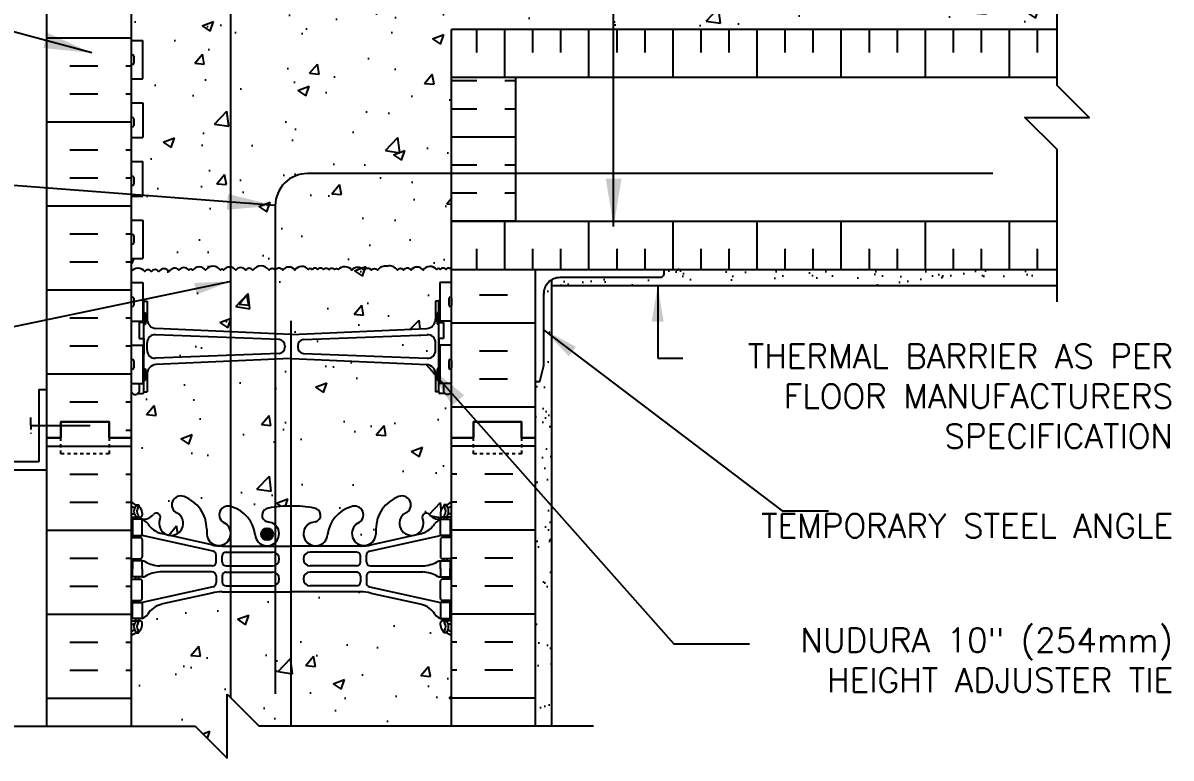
# Model space of a CAD drawing. Header units: inches. Extents: x 228.6 to 285.5, y 94.4 to 164.2.
# Drawn here: x 249.63 to 285.46, y 126.21 to 149.16 of the extents above; entities that cross this region are included whole.
import ezdxf

# ---------------------------------------------------------------- set-up
doc = ezdxf.new("R2010")
doc.units = ezdxf.units.IN
doc.header["$LTSCALE"] = 0.5
doc.header["$MEASUREMENT"] = 0
doc.linetypes.add('DASHED2', pattern=[0.375, 0.25, -0.125])
for name, color, linetype in [('HATCH', 12, 'Continuous'), ('line25', 2, 'Continuous'), ('LINE3', 3, 'Continuous'), ('LINE50', 5, 'Continuous'), ('LINE9', 9, 'Continuous'), ('TEXT', 4, 'Continuous'), ('Web_Edge', 9, 'Continuous')]:
    doc.layers.add(name, color=color, linetype=linetype)
doc.styles.add('DIM', font='romans.shx', dxfattribs={"width": 0.7})
doc.styles.add('ROMANS', font='romans.shx', dxfattribs={"height": 0.75})
doc.dimstyles.new('ext_12', dxfattribs={"dimscale": 12, "dimtxt": 0.09375, "dimasz": 0.09375, "dimexe": 0.09375, "dimexo": 0.0625, "dimgap": 0.0625, "dimtad": 1, "dimdec": 1, "dimzin": 2, "dimdsep": 46, "dimlunit": 4, "dimtxsty": 'DIM', "dimcen": 0.09, "dimdle": 0.09375, "dimclrt": 4, "dimadec": 0, "dimazin": 0, "dimtfac": 1, "dimtdec": 1, "dimtmove": 2, "dimatfit": 3, "dimfxl": 1, "dimfrac": 2, "dimtolj": 1, "dimtzin": 0, "dimarcsym": 0})
doc.dimstyles.new('ext_8', dxfattribs={"dimscale": 8, "dimtxt": 0.09375, "dimasz": 0.09375, "dimexe": 0.09375, "dimexo": 0.0625, "dimgap": 0.0625, "dimtad": 1, "dimdec": 1, "dimzin": 3, "dimdsep": 46, "dimlunit": 4, "dimtxsty": 'DIM', "dimcen": 0.09, "dimdle": 0.09375, "dimclrt": 4, "dimadec": 0, "dimazin": 0, "dimtfac": 1, "dimtdec": 1, "dimtmove": 2, "dimatfit": 3, "dimfxl": 1, "dimfrac": 2, "dimtolj": 1, "dimtzin": 0, "dimarcsym": 0})

msp = doc.modelspace()

# ---------------------------------------------------------------- hatches: boundary and pattern name
at = {"layer": 'HATCH'}
h = msp.add_hatch(dxfattribs=at)
h.set_pattern_fill('AR-CONC', color=256, scale=0.5)
h.set_pattern_definition([(50, (0, 0), (3.5863, -0.31376), [0.375, -4.125]), (355, (0, 0), (-0.693757, 3.76096), [0.3, -3.3]), (100.4514, (0.299, -0.026), (2.892544, 3.4472), [0.3187, -3.50571]), (46.1842, (0, 1), (5.336207, -0.827596), [0.5625, -6.1875]), (96.6356, (0.4447, 0.931), (4.67331, 4.87059), [0.47805, -5.25857]), (351.1842, (0, 1), (4.67331, 4.87059), [0.45, -4.95]), (21, (0.5, 0.75), (2.984535, -2.013094), [0.375, -4.125]), (326, (0.5, 0.75), (1.216577, 3.62575), [0.3, -3.3]), (71.4514, (0.7487, 0.5822), (4.201112, 1.612656), [0.3187, -3.50571]), (37.5, (0, 0), (0.0607993, 1.6644693), [0, -3.26, 0, -3.35, 0, -3.3125]), (7.5, (0, 0), (1.315348, 1.972059), [0, -1.91, 0, -3.185, 0, -1.2625]), (327.5, (-1.115, 0), (2.669112, -0.1127744), [0, -1.25, 0, -3.9, 0, -5.175]), (317.5, (-1.615, 0), (2.915931, 0.500525), [0, -1.625, 0, -2.59, 0, -3.675])])
h.paths.add_polyline_path([(263.009, 147.462), (263.009, 148.962), (281.905, 148.962), (281.905, 150.962), (263.009, 150.962), (263.009, 150.775), (262.929, 150.695), (262.839, 150.695), (262.809, 150.725), (262.659, 150.725, -0.414214), (262.609, 150.775), (262.509, 150.775), (262.509, 150.998, 0.463448), (262.122, 150.946, 0.520567), (261.746, 150.946, 0.520567), (261.509, 150.946, 0.520567), (261.319, 150.946, 0.29101), (261.009, 151.075, 0.29101), (260.699, 150.946, 0.520567), (260.509, 150.946, 0.520567), (260.272, 150.946, 0.520567), (259.896, 150.946, 0.520567), (259.477, 150.963, 0.520567), (259.359, 150.963, 0.520567), (259.184, 150.963, 0.494469), (259.009, 150.963, 0.494469), (258.834, 150.963, 0.520567), (258.659, 150.963, 0.520567), (258.541, 150.963, 0.520567), (258.122, 150.946, 0.520567), (257.746, 150.946, 0.520567), (257.509, 150.946, 0.520567), (257.319, 150.946, 0.520567), (256.807, 150.946, 0.520567), (256.584, 150.946, 0.520567), (256.273, 150.946, 0.520567), (255.897, 150.946, 0.520567), (255.795, 150.946, 0.520567), (255.333, 150.946, 0.520567), (254.934, 150.946, 0.520567), (254.809, 150.946, 0.520567), (254.502, 150.946, 0.520567), (254.2, 150.904, 0.520567), (253.871, 150.904, 0.520567), (253.639, 150.904, 0.304661), (253.509, 150.954), (253.509, 150.775), (253.409, 150.775, -0.414214), (253.359, 150.725), (253.259, 150.725), (253.209, 150.725), (253.179, 150.695), (253.089, 150.695), (253.009, 150.775), (253.009, 150.567), (253.374, 150.567), (253.374, 149.367), (253.009, 149.367), (253.009, 148.617), (253.374, 148.617), (253.374, 147.417), (253.009, 147.417), (253.009, 146.667), (253.374, 146.667), (253.374, 145.587), (253.009, 145.587), (253.009, 144.837), (253.374, 144.837), (253.374, 143.757), (253.009, 143.757), (253.009, 143.007), (253.374, 143.007), (253.374, 141.807), (253.009, 141.807), (253.009, 141.404, -0.490353), (253.434, 141.404, -0.520567), (253.639, 141.404, -0.520567), (253.871, 141.404, -0.520567), (254.2, 141.404, -0.520567), (254.502, 141.446, -0.520567), (254.809, 141.446, -0.520567), (254.934, 141.446, -0.520567), (255.333, 141.446, -0.520567), (255.795, 141.446, -0.520567), (255.897, 141.446, -0.520567), (256.273, 141.446, -0.520567), (256.584, 141.446, -0.520567), (256.807, 141.446, -0.520567), (257.319, 141.446, -0.520567), (257.509, 141.446, -0.520567), (257.746, 141.446, -0.520567), (258.122, 141.446, -0.520567), (258.541, 141.463, -0.520567), (258.659, 141.463, -0.520567), (258.834, 141.463, -0.494469), (259.009, 141.463, -0.494469), (259.184, 141.463, -0.520567), (259.359, 141.463, -0.520567), (259.477, 141.463, -0.520567), (259.896, 141.446, -0.520567), (260.272, 141.446, -0.520567), (260.509, 141.446, -0.520567), (260.699, 141.446, -0.29101), (261.009, 141.575, -0.29101), (261.319, 141.446, -0.520567), (261.509, 141.446, -0.520567), (261.746, 141.446, -0.520567), (262.122, 141.446, -0.520567), (262.541, 141.463, -0.520567), (262.659, 141.463, -0.520567), (262.834, 141.463, -0.49787), (263.009, 141.462), (263.009, 142.962)])
h.paths.add_polyline_path([(263.009, 163.212), (257.009, 163.212), (256.009, 164.212), (256.009, 162.212), (255.009, 163.212), (253.009, 163.212), (253.009, 160.405, 0.088416), (253.155, 160.307), (253.245, 160.307), (253.245, 160.266, -0.249069), (253.355, 160.059), (253.355, 159.991, -0.414214), (253.292, 159.929), (253.245, 159.929), (253.245, 159.859), (253.35, 159.859, -0.155529), (253.526, 159.724, 0.180914), (253.943, 159.413), (255.524, 159.06, 0.054974), (255.851, 159.024), (258.009, 159.024), (260.167, 159.024, 0.054974), (260.494, 159.06), (262.075, 159.413, 0.180914), (262.492, 159.724, -0.155529), (262.668, 159.859), (262.773, 159.859), (262.773, 159.929), (262.725, 159.929, -0.414214), (262.663, 159.991), (262.663, 160.059, -0.249069), (262.773, 160.266), (262.773, 160.307), (262.863, 160.307, 0.08841), (263.009, 160.405)])
h.paths.add_polyline_path([(263.009, 156.212, 0.08841), (262.863, 156.31), (262.773, 156.31), (262.773, 156.351, -0.249069), (262.663, 156.559), (262.663, 156.626, -0.414214), (262.725, 156.689), (262.773, 156.689), (262.773, 156.759), (262.668, 156.759, 0.231736), (262.31, 156.608, -0.8344), (262.099, 156.733), (262.11, 156.754, 2.155404), (261.572, 156.56, -1), (261.358, 156.049, -0.311223), (260.649, 157.065), (260.65, 157.23, 1.661382), (260.089, 156.877, -1), (259.875, 156.366, -0.30095), (259.139, 157.238, 1.661382), (258.578, 156.886, 0.055617), (258.757, 156.84, -0.843243), (258.723, 156.408, -0.047544), (258.009, 156.343, -0.047544), (257.295, 156.408, -0.843243), (257.261, 156.84, 0.055617), (257.44, 156.886, 1.661382), (256.879, 157.238, -0.30095), (256.143, 156.366, -1), (255.929, 156.877, 1.661382), (255.368, 157.23), (255.369, 157.065, -0.311223), (254.66, 156.049, -1), (254.446, 156.56, 2.155404), (253.907, 156.754), (253.919, 156.733, -0.834375), (253.708, 156.608, 0.23174), (253.35, 156.759), (253.245, 156.759), (253.245, 156.689), (253.292, 156.689, -0.414214), (253.355, 156.626), (253.355, 156.559, -0.249069), (253.245, 156.351), (253.245, 156.31), (253.155, 156.31, 0.088416), (253.009, 156.212), (253.009, 154.212), (253.009, 153.615), (253.089, 153.695), (253.179, 153.695), (253.209, 153.665), (253.359, 153.665, -0.414214), (253.409, 153.615), (253.509, 153.615), (253.509, 153.054, 0.390098), (253.784, 152.755), (257.992, 152.571, 0.020761), (258.009, 152.57, 0.020761), (258.026, 152.571), (262.234, 152.755, 0.390098), (262.509, 153.054), (262.509, 153.615), (262.609, 153.615, -0.414214), (262.659, 153.665), (262.759, 153.665), (262.809, 153.665), (262.839, 153.695), (262.929, 153.695), (263.009, 153.615), (263.009, 154.212)])
h.paths.add_polyline_path([(262.234, 151.634), (258.026, 151.818, 0.020761), (258.009, 151.819, 0.020761), (257.992, 151.818), (253.784, 151.634, 0.390098), (253.509, 151.335), (253.509, 150.954, -0.304661), (253.639, 150.904, -0.520567), (253.871, 150.904, -0.520567), (254.2, 150.904, -0.520567), (254.502, 150.946, -0.520567), (254.809, 150.946, -0.520567), (254.934, 150.946, -0.520567), (255.333, 150.946, -0.520567), (255.795, 150.946, -0.520567), (255.897, 150.946, -0.520567), (256.273, 150.946, -0.520567), (256.584, 150.946, -0.520567), (256.807, 150.946, -0.520567), (257.319, 150.946, -0.520567), (257.509, 150.946, -0.520567), (257.746, 150.946, -0.520567), (258.122, 150.946, -0.520567), (258.541, 150.963, -0.520567), (258.659, 150.963, -0.520567), (258.834, 150.963, -0.494469), (259.009, 150.963, -0.494469), (259.184, 150.963, -0.520567), (259.359, 150.963, -0.520567), (259.477, 150.963, -0.520567), (259.896, 150.946, -0.520567), (260.272, 150.946, -0.520567), (260.509, 150.946, -0.520567), (260.699, 150.946, -0.29101), (261.009, 151.075, -0.29101), (261.319, 150.946, -0.520567), (261.509, 150.946, -0.520567), (261.746, 150.946, -0.520567), (262.122, 150.946, -0.463448), (262.509, 150.998), (262.509, 151.335, 0.390098)])
h.paths.add_polyline_path([(257.626, 152.411), (253.769, 152.563, 0.425773), (253.509, 152.313), (253.509, 152.076, 0.425773), (253.769, 151.826), (257.626, 151.978, 0.390098), (257.809, 152.177), (257.809, 152.212, 0.390098)])
h.paths.add_polyline_path([(262.509, 152.076), (262.509, 152.313, 0.425773), (262.249, 152.563), (258.392, 152.411, 0.390098), (258.209, 152.212), (258.209, 152.177, 0.390098), (258.392, 151.978), (262.249, 151.826, 0.425773)])
h.paths.add_polyline_path([(263.009, 141.462, 0.49787), (262.834, 141.463, 0.520567), (262.659, 141.463, 0.520567), (262.541, 141.463, 0.520567), (262.122, 141.446, 0.520567), (261.746, 141.446, 0.520567), (261.509, 141.446, 0.520567), (261.319, 141.446, 0.29101), (261.009, 141.575, 0.29101), (260.699, 141.446, 0.520567), (260.509, 141.446, 0.520567), (260.272, 141.446, 0.520567), (259.896, 141.446, 0.520567), (259.477, 141.463, 0.520567), (259.359, 141.463, 0.520567), (259.184, 141.463, 0.494469), (259.009, 141.463, 0.494469), (258.834, 141.463, 0.520567), (258.659, 141.463, 0.520567), (258.541, 141.463, 0.520567), (258.122, 141.446, 0.520567), (257.746, 141.446, 0.520567), (257.509, 141.446, 0.520567), (257.319, 141.446, 0.520567), (256.807, 141.446, 0.520567), (256.584, 141.446, 0.520567), (256.273, 141.446, 0.520567), (255.897, 141.446, 0.520567), (255.795, 141.446, 0.520567), (255.333, 141.446, 0.520567), (254.934, 141.446, 0.520567), (254.809, 141.446, 0.520567), (254.502, 141.446, 0.520567), (254.2, 141.404, 0.520567), (253.871, 141.404, 0.520567), (253.639, 141.404, 0.520567), (253.434, 141.404, 0.490353), (253.009, 141.404), (253.009, 141.057), (253.374, 141.057), (253.374, 140.53, -0.327813), (253.409, 140.482), (253.509, 140.482), (253.509, 139.921, 0.390098), (253.784, 139.622), (257.992, 139.439, 0.020761), (258.009, 139.438, 0.020761), (258.026, 139.439), (262.234, 139.622, 0.390098), (262.509, 139.921), (262.509, 140.482), (262.609, 140.482, -0.327813), (262.644, 140.53), (262.644, 141.057), (263.009, 141.057)])
h.paths.add_polyline_path([(262.509, 138.203, 0.390098), (262.234, 138.502), (258.026, 138.686, 0.020761), (258.009, 138.687, 0.020761), (257.992, 138.686), (253.784, 138.502, 0.390098), (253.509, 138.203), (253.509, 137.642), (253.409, 137.642, -0.414214), (253.359, 137.592), (253.259, 137.592), (253.209, 137.592), (253.179, 137.562), (253.089, 137.562), (253.009, 137.642), (253.009, 136.212), (253.009, 134.212, 0.088416), (253.155, 134.115), (253.245, 134.115), (253.245, 134.073, -0.249069), (253.355, 133.866), (253.355, 133.799, -0.414214), (253.292, 133.736), (253.245, 133.736), (253.245, 133.666), (253.35, 133.666, 0.231736), (253.708, 133.817, -0.8344), (253.919, 133.692), (253.907, 133.67, 2.155404), (254.446, 133.865, -1), (254.66, 134.376, -0.311223), (255.369, 133.36), (255.368, 133.195, 1.661382), (255.929, 133.548, -1), (256.143, 134.059, -0.30095), (256.879, 133.186, 1.661382), (257.44, 133.539, 0.055617), (257.261, 133.585, -0.843243), (257.295, 134.017, -0.047544), (258.009, 134.082, -0.047544), (258.723, 134.017, -0.843243), (258.757, 133.585, 0.055617), (258.578, 133.539, 1.661382), (259.139, 133.186, -0.30095), (259.875, 134.059, -1), (260.089, 133.548, 1.661382), (260.65, 133.195), (260.649, 133.36, -0.311223), (261.358, 134.376, -1), (261.572, 133.865, 2.155404), (262.11, 133.67), (262.099, 133.692, -0.834375), (262.31, 133.817, 0.23174), (262.668, 133.666), (262.773, 133.666), (262.773, 133.736), (262.725, 133.736, -0.414214), (262.663, 133.799), (262.663, 133.866, -0.249069), (262.773, 134.073), (262.773, 134.115), (262.863, 134.115, 0.08841), (263.009, 134.212), (263.009, 136.212), (263.009, 137.642), (262.929, 137.562), (262.839, 137.562), (262.809, 137.592), (262.659, 137.592, -0.414214), (262.609, 137.642), (262.509, 137.642)])
h.paths.add_polyline_path([(257.626, 139.279), (253.769, 139.431, 0.425773), (253.509, 139.181), (253.509, 138.944, 0.425773), (253.769, 138.694), (257.626, 138.845, 0.390098), (257.809, 139.045), (257.809, 139.08, 0.390098)])
h.paths.add_polyline_path([(262.509, 139.181, 0.425773), (262.249, 139.431), (258.392, 139.279, 0.390098), (258.209, 139.08), (258.209, 139.045, 0.390098), (258.392, 138.845), (262.249, 138.694, 0.425773), (262.509, 138.944)])
h.paths.add_polyline_path([(262.663, 130.366), (262.663, 130.434, -0.414214), (262.725, 130.496), (262.773, 130.496), (262.773, 130.566), (262.668, 130.566, -0.155529), (262.492, 130.7, 0.180914), (262.075, 131.012), (260.494, 131.365, 0.054974), (260.167, 131.401), (258.009, 131.401), (255.851, 131.401, 0.054974), (255.524, 131.365), (253.943, 131.012, 0.180914), (253.526, 130.7, -0.155529), (253.35, 130.566), (253.245, 130.566), (253.245, 130.496), (253.292, 130.496, -0.414214), (253.355, 130.434), (253.355, 130.366, -0.249069), (253.245, 130.159), (253.245, 130.117), (253.155, 130.117, 0.088416), (253.009, 130.02), (253.009, 127.212), (255.009, 127.212), (256.009, 126.212), (256.009, 128.212), (257.009, 127.212), (263.009, 127.212), (263.009, 130.02, 0.08841), (262.863, 130.117), (262.773, 130.117), (262.773, 130.159, -0.249069)])
h = msp.add_hatch(dxfattribs=at)
h.set_pattern_fill('INSUL', color=256, scale=7, style=0)
h.set_pattern_definition([(0, (-2673.1527, -260.7971), (0, 2.625), []), (0, (-2673.1527, -259.9221), (0, 2.625), [0.875, -0.875]), (0, (-2673.1527, -259.0471), (0, 2.625), [0.875, -0.875])])
h.paths.add_polyline_path([(250.384, 136.212), (250.821, 136.212), (250.821, 136.712), (252.321, 136.712), (252.321, 136.212), (253.009, 136.212), (253.009, 154.212), (252.321, 154.212), (252.321, 154.712), (250.821, 154.712), (250.821, 154.212), (250.384, 154.212)])
h = msp.add_hatch(dxfattribs=at)
h.set_pattern_fill('INSUL', color=256, scale=7, style=0)
h.set_pattern_definition([(0, (67.8762, 8.5526), (0, 2.625), []), (0, (67.8762, 9.4276), (0, 2.625), [0.875, -0.875]), (0, (67.8762, 10.3026), (0, 2.625), [0.875, -0.875])])
h.paths.add_polyline_path([(265.634, 141.462), (263.009, 141.462), (263.009, 136.212), (263.696, 136.212), (263.696, 136.712), (265.196, 136.712), (265.196, 136.212), (265.634, 136.212)])
h.paths.add_polyline_path([(263.696, 153.712), (263.696, 154.212), (263.009, 154.212), (263.009, 150.962), (265.634, 150.962), (265.634, 154.212), (265.196, 154.212), (265.196, 153.712)])
h = msp.add_hatch(dxfattribs=at)
h.set_pattern_fill('INSUL', color=256, scale=7, angle=90, style=0)
h.set_pattern_definition([(90, (65.172, 11.7363), (-2.625, 2e-16), []), (90, (64.297, 11.7363), (-2.625, 2e-16), [0.875, -0.875]), (90, (63.422, 11.7363), (-2.625, 2e-16), [0.875, -0.875])])
h.paths.add_polyline_path([(281.905, 148.962), (263.009, 148.962), (263.009, 147.462), (281.905, 147.462)])
h.paths.add_polyline_path([(281.905, 141.462), (281.905, 142.962), (263.009, 142.962), (263.009, 141.462)])
h = msp.add_hatch(dxfattribs=at)
h.set_pattern_fill('INSUL', color=256, scale=7)
h.set_pattern_definition([(0, (65.172, 11.7363), (0, 2.625), []), (0, (65.172, 12.6113), (0, 2.625), [0.875, -0.875]), (0, (65.172, 13.4863), (0, 2.625), [0.875, -0.875])])
h.paths.add_polyline_path([(265.009, 144.462), (263.009, 144.462), (263.009, 142.962), (265.009, 142.962)])
h.paths.add_polyline_path([(265.009, 147.462), (263.009, 147.462), (263.009, 144.462), (265.009, 144.462)])
h = msp.add_hatch(dxfattribs=at)
h.set_pattern_fill('AR-SAND', color=256, scale=0.5, style=0)
h.set_pattern_definition([(37.5, (64.7118, 6.9706), (-0.0314967, 0.963412), [0, -0.76, 0, -0.85, 0, -0.8125]), (7.5, (64.7118, 6.9706), (0.8848884, 1.411073), [0, -0.41, 0, -0.685, 0, -0.2625]), (327.5, (64.0968, 6.9706), (1.557071, 0.0028295), [0, -0.25, 0, -0.9, 0, -1.175]), (317.5, (64.0968, 6.9706), (1.503063, 0.438838), [0, -0.125, 0, -0.59, 0, -0.675])])
h.paths.add_polyline_path([(281.905, 140.962), (281.905, 141.462), (269.634, 141.462), (269.634, 141.337, -0.414214), (269.509, 141.212), (266.384, 141.212, 0.131652), (266.134, 141.145), (266.134, 140.962)])
h = msp.add_hatch(dxfattribs=at)
h.set_pattern_fill('AR-SAND', color=256, scale=0.5, style=0)
h.set_pattern_definition([(37.5, (67.8762, 8.5526), (-0.0314967, 0.963412), [0, -0.76, 0, -0.85, 0, -0.8125]), (7.5, (67.8762, 8.5526), (0.8848884, 1.411073), [0, -0.41, 0, -0.685, 0, -0.2625]), (327.5, (67.2612, 8.5526), (1.557071, 0.0028295), [0, -0.25, 0, -0.9, 0, -1.175]), (317.5, (67.2612, 8.5526), (1.503063, 0.438838), [0, -0.125, 0, -0.59, 0, -0.675])])
h.paths.add_polyline_path([(266.134, 141.145, 0.267949), (265.884, 140.712), (265.884, 138.462), (265.759, 137.962), (265.634, 137.962), (265.634, 136.212), (265.634, 127.212), (266.134, 127.212)])
at = {"layer": 'LINE3'}
msp.add_hatch(color=256, dxfattribs=at).paths.add_polyline_path([(257.44, 133.202, 1), (257.065, 133.202, 1)])

# ---------------------------------------------------------------- linework, layer by layer
at = {"layer": 'HATCH'}
for p, q in [((281.905, 147.462), (263.009, 147.462)), ((281.905, 142.962), (263.009, 142.962)), ((270.082, 141.462), (270.109, 141.489)), ((275.739, 141.462), (275.766, 141.489)), ((278.568, 141.462), (278.594, 141.489)), ((250.384, 135.953), (253.009, 135.953)), ((265.634, 135.953), (263.009, 135.953)), ((251.097, 135.078), (251.972, 135.078)), ((252.847, 135.078), (253.009, 135.078)), ((263.17, 135.078), (263.009, 135.078)), ((264.92, 135.078), (264.045, 135.078)), ((251.097, 134.203), (251.972, 134.203)), ((252.847, 134.203), (253.009, 134.203)), ((263.17, 134.203), (263.009, 134.203)), ((264.92, 134.203), (264.045, 134.203)), ((250.384, 133.328), (253.009, 133.328)), ((265.634, 133.328), (263.009, 133.328)), ((251.097, 132.453), (251.972, 132.453)), ((252.847, 132.453), (253.009, 132.453)), ((263.17, 132.453), (263.009, 132.453)), ((264.92, 132.453), (264.045, 132.453)), ((251.097, 131.578), (251.972, 131.578)), ((252.847, 131.578), (253.009, 131.578)), ((263.17, 131.578), (263.009, 131.578)), ((264.92, 131.578), (264.045, 131.578)), ((250.384, 130.703), (253.009, 130.703)), ((265.634, 130.703), (263.009, 130.703)), ((251.097, 129.828), (251.972, 129.828)), ((252.847, 129.828), (253.009, 129.828)), ((263.17, 129.828), (263.009, 129.828)), ((264.92, 129.828), (264.045, 129.828)), ((251.097, 128.953), (251.972, 128.953)), ((252.847, 128.953), (253.009, 128.953)), ((263.17, 128.953), (263.009, 128.953)), ((264.92, 128.953), (264.045, 128.953)), ((250.384, 128.078), (253.009, 128.078)), ((265.634, 128.078), (263.009, 128.078))]:
    msp.add_line(p, q, dxfattribs=at)
for points in [[(259.009, 141.463, 0.494469), (258.834, 141.463, 0.520567), (258.659, 141.463, 0.520567), (258.541, 141.463, 0.520567), (258.122, 141.446, 0.520567), (257.746, 141.446, 0.520567), (257.509, 141.446, 0.520567), (257.319, 141.446, 0.520567), (256.807, 141.446, 0.520567), (256.584, 141.446, 0.520567), (256.273, 141.446, 0.520567), (255.897, 141.446, 0.520567), (255.795, 141.446, 0.520567), (255.333, 141.446, 0.520567), (254.934, 141.446, 0.520567), (254.809, 141.446, 0.520567), (254.502, 141.446, 0.520567), (254.2, 141.404, 0.520567), (253.871, 141.404, 0.520567), (253.639, 141.404, 0.520567), (253.434, 141.404, 0.490353), (253.009, 141.404)], [(259.009, 141.463, -0.494469), (259.184, 141.463, -0.520567), (259.359, 141.463, -0.520567), (259.477, 141.463, -0.520567), (259.896, 141.446, -0.520567), (260.272, 141.446, -0.520567), (260.509, 141.446, -0.520567), (260.699, 141.446, -0.29101), (261.009, 141.575, -0.29101)], [(263.009, 141.462, 0.49787), (262.834, 141.463, 0.520567), (262.659, 141.463, 0.520567), (262.541, 141.463, 0.520567), (262.122, 141.446, 0.520567), (261.746, 141.446, 0.520567), (261.509, 141.446, 0.520567), (261.319, 141.446, 0.29101), (261.009, 141.575, 0.29101)]]:
    msp.add_lwpolyline(points, format="xyb", dxfattribs=at)
at = {"layer": 'line25'}
for p, q in [((253.009, 154.212), (253.009, 136.212)), ((281.905, 148.962), (263.009, 148.962)), ((263.009, 147.462), (263.009, 148.962)), ((253.009, 148.617), (253.374, 148.617)), ((253.374, 147.417), (253.374, 148.617)), ((253.009, 147.417), (253.374, 147.417)), ((253.009, 146.667), (253.374, 146.667)), ((253.374, 146.667), (253.374, 145.587)), ((253.009, 145.587), (253.374, 145.587)), ((253.009, 144.837), (253.374, 144.837)), ((253.374, 143.757), (253.374, 144.837)), ((253.009, 143.757), (253.374, 143.757)), ((253.009, 143.007), (253.374, 143.007)), ((253.374, 143.007), (253.374, 141.807)), ((263.009, 141.462), (263.009, 142.962)), ((253.009, 141.807), (253.374, 141.807)), ((263.009, 136.212), (263.009, 141.462)), ((263.009, 141.462), (281.905, 141.462)), ((253.009, 141.057), (253.374, 141.057)), ((253.374, 141.057), (253.374, 139.857)), ((262.644, 141.057), (262.644, 139.857)), ((263.009, 141.057), (262.644, 141.057)), ((253.009, 139.857), (253.374, 139.857)), ((263.009, 139.857), (262.644, 139.857)), ((253.009, 139.107), (253.374, 139.107)), ((253.374, 139.107), (253.374, 137.907)), ((263.009, 139.107), (262.644, 139.107)), ((262.644, 139.107), (262.644, 137.907)), ((253.009, 137.907), (253.374, 137.907)), ((263.009, 137.907), (262.644, 137.907)), ((253.009, 136.212), (253.009, 127.212)), ((263.009, 127.212), (263.009, 136.212))]:
    msp.add_line(p, q, dxfattribs=at)
at = {"layer": 'LINE3'}
for p, q in [((256.117, 128.104), (256.117, 164.104)), ((257.992, 139.867), (257.992, 127.212))]:
    msp.add_line(p, q, dxfattribs=at)
msp.add_lwpolyline([(279.905, 144.462), (258.509, 144.462, 0.414214), (257.509, 143.462), (257.509, 128.213)], format="xyb", dxfattribs=at)
msp.add_circle((257.253, 133.202), 0.188, dxfattribs=at)
at = {"layer": 'LINE50'}
for p, q in [((250.384, 136.212), (250.384, 154.212)), ((265.634, 136.212), (265.634, 141.462)), ((250.384, 127.212), (250.384, 136.212)), ((265.634, 127.212), (265.634, 136.212))]:
    msp.add_line(p, q, dxfattribs=at)
for points in [[(253.009, 136.212), (252.321, 136.212), (252.321, 136.712), (250.821, 136.712), (250.821, 136.212), (250.384, 136.212)], [(250.384, 136.212), (250.821, 136.212), (250.821, 136.712), (252.321, 136.712), (252.321, 136.212), (253.009, 136.212)], [(263.009, 136.212), (263.696, 136.212), (263.696, 136.712), (265.196, 136.712), (265.196, 136.212), (265.634, 136.212)], [(265.634, 136.212), (265.196, 136.212), (265.196, 136.712), (263.696, 136.712), (263.696, 136.212), (263.009, 136.212)]]:
    msp.add_lwpolyline(points, dxfattribs=at)
at = {"layer": 'LINE9'}
for p, q in [((253.009, 148.127), (253.009, 147.907)), ((253.009, 148.072), (253.009, 148.072)), ((253.049, 148.167), (253.049, 148.167)), ((253.089, 148.127), (253.089, 147.907)), ((253.009, 147.962), (253.009, 147.962)), ((253.049, 147.867), (253.049, 147.867)), ((263.009, 142.962), (263.009, 147.462)), ((265.009, 147.462), (265.009, 142.962)), ((253.049, 146.217), (253.049, 146.217)), ((253.009, 146.177), (253.009, 145.957)), ((253.009, 146.122), (253.009, 146.122)), ((253.009, 146.012), (253.009, 146.012)), ((253.049, 145.917), (253.049, 145.917)), ((253.089, 146.177), (253.089, 145.957)), ((253.009, 144.347), (253.009, 144.127)), ((253.009, 144.292), (253.009, 144.292)), ((253.009, 144.182), (253.009, 144.182)), ((253.049, 144.387), (253.049, 144.387)), ((253.049, 144.087), (253.049, 144.087)), ((253.089, 144.347), (253.089, 144.127)), ((253.009, 142.517), (253.009, 142.297)), ((253.009, 142.462), (253.009, 142.462)), ((253.009, 142.352), (253.009, 142.352)), ((253.049, 142.557), (253.049, 142.557)), ((253.049, 142.257), (253.049, 142.257)), ((253.089, 142.517), (253.089, 142.297)), ((266.134, 127.212), (266.134, 141.145)), ((266.134, 140.962), (281.905, 140.962)), ((253.009, 140.567), (253.009, 140.347)), ((253.009, 140.512), (253.009, 140.512)), ((253.049, 140.607), (253.049, 140.607)), ((253.089, 140.567), (253.089, 140.347)), ((253.409, 137.642), (253.409, 140.482)), ((253.409, 140.482), (253.509, 140.482)), ((253.409, 140.462), (253.409, 140.462)), ((253.509, 140.482), (253.509, 139.921)), ((262.609, 140.482), (262.509, 140.482)), ((262.509, 140.482), (262.509, 139.921)), ((262.609, 137.642), (262.609, 140.482)), ((262.609, 140.462), (262.609, 140.462)), ((262.929, 140.567), (262.929, 140.347)), ((262.929, 140.512), (262.929, 140.512)), ((262.969, 140.607), (262.969, 140.607)), ((263.009, 140.567), (263.009, 140.347)), ((253.009, 140.402), (253.009, 140.402)), ((253.049, 140.307), (253.049, 140.307)), ((253.409, 140.112), (253.459, 140.112)), ((253.459, 140.112), (253.459, 139.762)), ((262.559, 140.112), (262.559, 139.762)), ((262.609, 140.112), (262.559, 140.112)), ((262.929, 140.402), (262.929, 140.402)), ((262.969, 140.307), (262.969, 140.307)), ((253.259, 139.812), (253.259, 139.312)), ((253.409, 139.762), (253.459, 139.762)), ((262.609, 139.762), (262.559, 139.762)), ((262.759, 139.812), (262.759, 139.312)), ((257.626, 139.279), (253.769, 139.431)), ((257.992, 139.439), (253.784, 139.622)), ((258.026, 139.439), (262.234, 139.622)), ((258.392, 139.279), (262.249, 139.431)), ((253.509, 138.944), (253.509, 139.181)), ((257.809, 139.08), (257.809, 139.045)), ((258.209, 139.08), (258.209, 139.045)), ((262.509, 138.944), (262.509, 139.181)), ((257.626, 138.845), (253.769, 138.694)), ((257.992, 138.686), (253.784, 138.502)), ((258.026, 138.686), (262.234, 138.502)), ((258.392, 138.845), (262.249, 138.694)), ((253.009, 138.617), (253.009, 138.397)), ((253.009, 138.562), (253.009, 138.562)), ((253.009, 138.452), (253.009, 138.452)), ((253.049, 138.657), (253.049, 138.657)), ((253.049, 138.357), (253.049, 138.357)), ((253.089, 138.617), (253.089, 138.397)), ((253.409, 138.362), (253.459, 138.362)), ((253.459, 138.362), (253.459, 138.012)), ((262.609, 138.362), (262.559, 138.362)), ((262.559, 138.362), (262.559, 138.012)), ((262.929, 138.617), (262.929, 138.397)), ((262.929, 138.562), (262.929, 138.562)), ((262.929, 138.452), (262.929, 138.452)), ((262.969, 138.657), (262.969, 138.657)), ((262.969, 138.357), (262.969, 138.357)), ((263.009, 138.617), (263.009, 138.397)), ((253.409, 138.012), (253.459, 138.012)), ((253.509, 138.203), (253.509, 137.642)), ((262.509, 138.203), (262.509, 137.642)), ((262.609, 138.012), (262.559, 138.012)), ((250.134, 137.716), (250.134, 135.466)), ((250.134, 137.716), (250.384, 137.716)), ((253.009, 137.642), (253.089, 137.562)), ((253.259, 137.642), (253.179, 137.562)), ((253.209, 137.592), (253.359, 137.592)), ((253.259, 137.907), (253.259, 137.642)), ((253.259, 137.592), (253.359, 137.592)), ((253.409, 137.642), (253.509, 137.642)), ((262.609, 137.642), (262.509, 137.642)), ((262.759, 137.592), (262.659, 137.592)), ((262.809, 137.592), (262.659, 137.592)), ((262.759, 137.907), (262.759, 137.642)), ((262.759, 137.642), (262.839, 137.562)), ((263.009, 137.642), (262.929, 137.562)), ((253.089, 137.562), (253.179, 137.562)), ((262.929, 137.562), (262.839, 137.562)), ((249.884, 136.591), (249.884, 136.841)), ((249.884, 136.591), (251.73, 136.591)), ((250.134, 135.466), (247.384, 135.466)), ((247.384, 135.216), (250.384, 135.216)), ((256.009, 126.212), (256.009, 128.212)), ((256.009, 128.212), (257.009, 127.212)), ((244.582, 127.212), (255.009, 127.212)), ((255.009, 127.212), (256.009, 126.212)), ((267.436, 127.212), (257.009, 127.212))]:
    msp.add_line(p, q, dxfattribs=at)
at = {"layer": 'LINE9', "linetype": 'DASHED2'}
msp.add_line((249.884, 136.591), (249.884, 136.341), dxfattribs=at)
at = {"layer": 'LINE9'}
for points in [[(281.905, 140.462), (281.905, 145.212), (280.905, 146.212), (282.905, 146.212), (281.905, 147.212), (281.905, 151.962)], [(253.374, 140.062), (253.409, 140.062), (253.409, 139.812), (253.259, 139.812)], [(262.644, 140.062), (262.609, 140.062), (262.609, 139.812), (262.759, 139.812)], [(253.259, 139.312), (253.259, 139.312), (253.409, 139.312), (253.409, 138.812), (253.374, 138.812)], [(262.759, 139.312), (262.759, 139.312), (262.609, 139.312), (262.609, 138.812), (262.644, 138.812)], [(253.374, 138.062), (253.409, 138.062), (253.409, 138.312), (253.374, 138.312)], [(262.644, 138.062), (262.609, 138.062), (262.609, 138.312), (262.644, 138.312)]]:
    msp.add_lwpolyline(points, dxfattribs=at)
msp.add_lwpolyline([(265.634, 137.962), (265.634, 141.462), (269.634, 141.462), (269.634, 141.337, -0.414214), (269.509, 141.212), (266.384, 141.212, 0.414214), (265.884, 140.712), (265.884, 138.462), (265.759, 137.962)], format="xyb", close=True, dxfattribs=at)
at = {"layer": 'LINE9', "linetype": 'DASHED2', "ltscale": 0.15}
for points in [[(252.321, 136.212), (252.321, 136.212), (252.321, 135.712), (250.821, 135.712), (250.821, 136.212), (250.821, 136.212)], [(265.196, 136.212), (265.196, 136.212), (265.196, 135.712), (263.696, 135.712), (263.696, 136.212), (263.696, 136.212)]]:
    msp.add_lwpolyline(points, dxfattribs=at)
at = {"layer": 'LINE9'}
for centre, radius, start, end in [((253.049, 148.127), 0.04, 90, 180), ((253.049, 148.127), 0.04, 0, 90), ((253.049, 147.907), 0.04, 180, 270), ((253.049, 147.907), 0.04, 270, 0), ((253.049, 146.177), 0.04, 90, 180), ((253.049, 146.177), 0.04, 0, 90), ((253.049, 145.957), 0.04, 180, 270), ((253.049, 145.957), 0.04, 270, 0), ((253.049, 144.347), 0.04, 90, 180), ((253.049, 144.127), 0.04, 180, 270), ((253.049, 144.347), 0.04, 0, 90), ((253.049, 144.127), 0.04, 270, 0), ((253.049, 142.517), 0.04, 90, 180), ((253.049, 142.297), 0.04, 180, 270), ((253.049, 142.517), 0.04, 0, 90), ((253.049, 142.297), 0.04, 270, 0), ((253.049, 140.567), 0.04, 90, 180), ((253.049, 140.567), 0.04, 0, 90), ((253.359, 140.482), 0.05, 0, 72.5993), ((262.659, 140.482), 0.05, 107.4007, 180), ((262.969, 140.567), 0.04, 90, 180), ((262.969, 140.567), 0.04, 0, 90), ((253.049, 140.347), 0.04, 180, 270), ((253.049, 140.347), 0.04, 270, 0), ((262.969, 140.347), 0.04, 180, 270), ((262.969, 140.347), 0.04, 270, 0), ((253.809, 139.921), 0.3, 180, 265.2426), ((262.209, 139.921), 0.3, 274.7574, 0), ((253.759, 139.181), 0.25, 87.7479, 180), ((258.009, 139.638), 0.2, 265.2426, 270), ((258.009, 139.638), 0.2, 270, 274.7574), ((262.259, 139.181), 0.25, 0, 92.2521), ((257.609, 139.08), 0.2, 0, 85.2426), ((257.609, 139.045), 0.2, 274.7574, 0), ((258.409, 139.08), 0.2, 94.7574, 180), ((258.409, 139.045), 0.2, 180, 265.2426), ((253.759, 138.944), 0.25, 180, 272.2521), ((258.009, 138.487), 0.2, 90, 94.7574), ((258.009, 138.487), 0.2, 85.2426, 90), ((262.259, 138.944), 0.25, 267.7479, 0), ((253.049, 138.617), 0.04, 90, 180), ((253.049, 138.397), 0.04, 180, 270), ((253.049, 138.617), 0.04, 0, 90), ((253.049, 138.397), 0.04, 270, 0), ((253.809, 138.203), 0.3, 94.7574, 180), ((262.209, 138.203), 0.3, 0, 85.2426), ((262.969, 138.617), 0.04, 90, 180), ((262.969, 138.397), 0.04, 180, 270), ((262.969, 138.617), 0.04, 0, 90), ((262.969, 138.397), 0.04, 270, 0), ((253.359, 137.642), 0.05, 270, 0), ((262.659, 137.642), 0.05, 180, 270)]:
    msp.add_arc(centre, radius, start, end, dxfattribs=at)
at = {"layer": 'Web_Edge'}
for p, q in [((253.155, 134.115), (253.245, 134.115)), ((253.245, 134.115), (253.245, 134.073)), ((262.863, 134.115), (262.773, 134.115)), ((262.773, 134.115), (262.773, 134.073)), ((253.009, 133.836), (253.087, 133.836)), ((253.009, 133.736), (253.292, 133.736)), ((253.155, 133.736), (253.155, 133.666)), ((253.245, 133.736), (253.245, 133.666)), ((253.355, 133.866), (253.355, 133.799)), ((253.907, 133.67), (253.919, 133.692)), ((262.11, 133.67), (262.099, 133.692)), ((262.663, 133.866), (262.663, 133.799)), ((263.009, 133.736), (262.725, 133.736)), ((262.773, 133.736), (262.773, 133.666)), ((262.863, 133.736), (262.863, 133.666)), ((263.009, 133.836), (262.931, 133.836)), ((255.369, 133.36), (255.368, 133.195)), ((260.649, 133.36), (260.65, 133.195)), ((253.009, 133.096), (253.292, 133.096)), ((253.155, 133.166), (253.155, 133.096)), ((253.245, 133.166), (253.245, 133.096)), ((255.567, 132.67), (253.35, 133.166)), ((253.355, 133.034), (253.355, 132.499)), ((255.524, 132.868), (253.943, 133.221)), ((260.45, 132.67), (262.668, 133.166)), ((260.494, 132.868), (262.075, 133.221)), ((262.663, 133.034), (262.663, 132.499)), ((263.009, 133.096), (262.725, 133.096)), ((262.773, 133.166), (262.773, 133.096)), ((262.863, 133.166), (262.863, 133.096)), ((255.851, 132.832), (258.009, 132.832)), ((255.978, 132.645), (257.417, 132.645)), ((260.167, 132.832), (258.009, 132.832)), ((260.04, 132.645), (258.601, 132.645)), ((253.009, 132.436), (253.292, 132.436)), ((253.155, 132.436), (253.155, 132.366)), ((253.245, 132.436), (253.245, 132.366)), ((255.665, 132.335), (255.665, 132.548)), ((255.853, 132.336), (255.853, 132.52)), ((255.978, 132.211), (257.417, 132.211)), ((260.04, 132.211), (258.601, 132.211)), ((260.165, 132.336), (260.165, 132.52)), ((260.353, 132.335), (260.353, 132.548)), ((263.009, 132.436), (262.725, 132.436)), ((262.773, 132.436), (262.773, 132.366)), ((262.863, 132.436), (262.863, 132.366)), ((253.155, 131.796), (253.155, 131.866)), ((253.245, 131.796), (253.245, 131.866)), ((255.54, 132.21), (253.903, 132.21)), ((255.54, 132.022), (253.903, 132.022)), ((255.665, 131.897), (255.665, 131.685)), ((255.853, 131.896), (255.853, 131.712)), ((255.978, 132.021), (257.417, 132.021)), ((260.04, 132.021), (258.601, 132.021)), ((260.165, 131.896), (260.165, 131.712)), ((260.353, 131.897), (260.353, 131.685)), ((260.478, 132.21), (262.115, 132.21)), ((260.478, 132.022), (262.115, 132.022)), ((262.773, 131.796), (262.773, 131.866)), ((262.863, 131.796), (262.863, 131.866)), ((253.009, 131.796), (253.292, 131.796)), ((255.567, 131.563), (253.35, 131.066)), ((253.355, 131.199), (253.355, 131.734)), ((255.978, 131.587), (257.417, 131.587)), ((260.04, 131.587), (258.601, 131.587)), ((260.45, 131.563), (262.668, 131.066)), ((262.663, 131.199), (262.663, 131.734)), ((263.009, 131.796), (262.725, 131.796)), ((253.009, 131.136), (253.292, 131.136)), ((253.155, 131.066), (253.155, 131.136)), ((253.245, 131.066), (253.245, 131.136)), ((255.524, 131.365), (253.943, 131.012)), ((255.851, 131.401), (258.009, 131.401)), ((260.167, 131.401), (258.009, 131.401)), ((260.494, 131.365), (262.075, 131.012)), ((263.009, 131.136), (262.725, 131.136)), ((262.773, 131.066), (262.773, 131.136)), ((262.863, 131.066), (262.863, 131.136)), ((253.009, 130.496), (253.292, 130.496)), ((253.155, 130.496), (253.155, 130.566)), ((253.245, 130.496), (253.245, 130.566)), ((253.355, 130.366), (253.355, 130.434)), ((262.663, 130.366), (262.663, 130.434)), ((263.009, 130.496), (262.725, 130.496)), ((262.773, 130.496), (262.773, 130.566)), ((262.863, 130.496), (262.863, 130.566)), ((253.009, 130.396), (253.087, 130.396)), ((253.155, 130.117), (253.245, 130.117)), ((253.245, 130.117), (253.245, 130.159)), ((262.773, 130.117), (262.773, 130.159)), ((262.863, 130.117), (262.773, 130.117)), ((263.009, 130.396), (262.931, 130.396))]:
    msp.add_line(p, q, dxfattribs=at)
for points in [[(253.05, 133.166), (253.35, 133.166), (253.35, 133.666), (253.05, 133.666)], [(262.968, 133.166), (262.668, 133.166), (262.668, 133.666), (262.968, 133.666)], [(253.05, 131.066), (253.35, 131.066), (253.35, 130.566), (253.05, 130.566)], [(262.968, 131.066), (262.668, 131.066), (262.668, 130.566), (262.968, 130.566)]]:
    msp.add_lwpolyline(points, close=True, dxfattribs=at)
for points in [[(253.35, 132.116), (253.35, 132.366), (253.05, 132.366), (253.05, 132.116)], [(262.668, 132.116), (262.668, 132.366), (262.968, 132.366), (262.968, 132.116)], [(253.35, 132.116), (253.35, 131.866), (253.05, 131.866), (253.05, 132.116)], [(262.668, 132.116), (262.668, 131.866), (262.968, 131.866), (262.968, 132.116)]]:
    msp.add_lwpolyline(points, dxfattribs=at)
for centre, radius, start, end in [((254.553, 134.12), 0.277, 67.32, 247.32), ((254.277, 133.354), 1.092, 0.3332, 69.4825), ((261.741, 133.354), 1.092, 110.5175, 179.6668), ((261.465, 134.12), 0.277, 292.68, 112.68), ((253.355, 134.573), 0.5, 226.2109, 250.5288), ((253.355, 134.573), 0.6, 234.7832, 245.0748), ((253.349, 133.921), 0.25, 140.1145, 222.4609), ((253.093, 134.01), 0.021, 343.464, 63.9957), ((253.191, 134.052), 0.045, 321.448, 139.1879), ((253.105, 133.866), 0.25, 0, 70.5288), ((253.349, 133.921), 0.16, 140.0001, 222.4609), ((256.036, 133.803), 0.277, 67.32, 247.32), ((255.852, 133.066), 1.034, 6.6669, 73.6635), ((257.315, 133.798), 0.22, 95.1835, 255.7396), ((257.992, 130.304), 3.777, 89.7394, 100.6275), ((258.026, 130.304), 3.777, 79.3725, 90.2606), ((258.703, 133.798), 0.22, 284.2604, 84.8165), ((260.166, 133.066), 1.034, 106.3365, 173.3331), ((259.982, 133.803), 0.277, 292.68, 112.68), ((262.913, 133.866), 0.25, 109.4712, 180), ((262.827, 134.052), 0.045, 40.8121, 218.552), ((262.669, 133.921), 0.16, 317.5391, 39.9999), ((262.663, 134.573), 0.5, 289.4712, 313.7878), ((262.669, 133.921), 0.25, 317.5391, 39.8855), ((262.925, 134.01), 0.021, 116.0043, 196.536), ((262.663, 134.573), 0.6, 294.9252, 305.2168), ((253.087, 133.856), 0.0196, 269.4032, 15.4901), ((253.197, 133.782), 0.045, 222.4609, 42.4609), ((253.292, 133.799), 0.0625, 270, 0), ((253.375, 134.107), 0.441, 266.7976, 318.9873), ((253.228, 133.324), 0.364, 34.9775, 70.3387), ((253.802, 133.735), 0.125, 339.6243, 138.9873), ((254.259, 133.54), 0.375, 159.6243, 60.0685), ((261.759, 133.54), 0.375, 119.9315, 20.3757), ((262.216, 133.735), 0.125, 41.0127, 200.3757), ((262.643, 134.107), 0.441, 221.0127, 273.2024), ((262.79, 133.324), 0.364, 109.6613, 145.0225), ((262.725, 133.799), 0.0625, 180, 270), ((262.82, 133.782), 0.045, 137.5391, 317.5391), ((262.931, 133.856), 0.0196, 164.5099, 270.5968), ((254.151, 133.935), 0.743, 212.7919, 253.8107), ((255.742, 133.223), 0.375, 184.2448, 60.0685), ((257.253, 133.214), 0.375, 184.2448, 60.0685), ((257.146, 132.759), 0.834, 69.3729, 82.1063), ((258.765, 133.214), 0.375, 119.9315, 355.7552), ((258.872, 132.759), 0.834, 97.8937, 110.6271), ((260.276, 133.223), 0.375, 119.9315, 355.7552), ((261.867, 133.935), 0.743, 286.1893, 327.2081), ((253.292, 133.034), 0.0625, 0, 90), ((262.725, 133.034), 0.0625, 90, 180), ((255.851, 134.332), 1.5, 257.4135, 270), ((255.54, 132.548), 0.125, 0, 77.3767), ((255.978, 132.52), 0.125, 90, 180), ((257.417, 132.428), 0.217, 270, 90), ((258.601, 132.428), 0.217, 90, 270), ((260.04, 132.52), 0.125, 0, 90), ((260.167, 134.332), 1.5, 270, 282.5865), ((260.478, 132.548), 0.125, 102.6233, 180), ((253.292, 132.499), 0.0625, 270, 0), ((253.346, 132.148), 0.219, 60.4937, 88.92), ((253.991, 133.377), 1.17, 242.6365, 265.6505), ((255.54, 132.335), 0.125, 270, 0), ((255.978, 132.336), 0.125, 180, 270), ((260.04, 132.336), 0.125, 270, 360), ((260.478, 132.335), 0.125, 180, 270), ((262.026, 133.377), 1.17, 274.3495, 297.3635), ((262.672, 132.148), 0.219, 91.08, 119.5063), ((262.725, 132.499), 0.0625, 180, 270), ((253.346, 132.085), 0.219, 271.08, 299.5063), ((253.991, 130.855), 1.17, 94.3495, 117.3635), ((255.54, 131.897), 0.125, 0, 90), ((255.978, 131.896), 0.125, 90, 180), ((257.417, 131.804), 0.217, 270, 90), ((258.601, 131.804), 0.217, 90, 270), ((260.04, 131.896), 0.125, 0, 90), ((260.478, 131.897), 0.125, 90, 180), ((262.026, 130.855), 1.17, 62.6365, 85.6505), ((262.672, 132.085), 0.219, 240.4937, 268.92), ((253.292, 131.734), 0.0625, 0, 90), ((255.54, 131.685), 0.125, 282.6233, 0), ((255.978, 131.712), 0.125, 180, 270), ((260.04, 131.712), 0.125, 270, 0), ((260.478, 131.685), 0.125, 180, 257.3767), ((262.725, 131.734), 0.0625, 90, 180), ((253.292, 131.199), 0.0625, 270, 0), ((255.851, 129.901), 1.5, 90, 102.5865), ((260.167, 129.901), 1.5, 77.4135, 90), ((262.725, 131.199), 0.0625, 180, 270), ((254.151, 130.298), 0.743, 106.1893, 147.2081), ((261.867, 130.298), 0.743, 32.7919, 73.8107), ((253.349, 130.312), 0.25, 137.5391, 219.8855), ((253.197, 130.45), 0.045, 317.5391, 137.5391), ((253.349, 130.312), 0.16, 137.5391, 219.9999), ((253.292, 130.434), 0.0625, 360, 90), ((253.228, 130.909), 0.364, 289.6613, 325.0225), ((262.79, 130.909), 0.364, 214.9775, 250.3387), ((262.725, 130.434), 0.0625, 90, 180), ((262.82, 130.45), 0.045, 42.4609, 222.4609), ((262.669, 130.312), 0.16, 320.0001, 42.4609), ((262.669, 130.312), 0.25, 320.1145, 42.4609), ((253.355, 129.659), 0.6, 114.9252, 125.2168), ((253.355, 129.659), 0.5, 109.4712, 133.7891), ((253.087, 130.377), 0.0196, 344.5099, 90.5968), ((253.093, 130.222), 0.021, 296.0043, 16.536), ((253.191, 130.181), 0.045, 220.8121, 38.552), ((253.105, 130.366), 0.25, 289.4712, 360), ((262.913, 130.366), 0.25, 180, 250.5288), ((262.827, 130.181), 0.045, 141.448, 319.1879), ((262.663, 129.659), 0.5, 46.2122, 70.5288), ((262.925, 130.222), 0.021, 163.464, 243.9957), ((262.931, 130.377), 0.0196, 89.4032, 195.4901), ((262.663, 129.659), 0.6, 54.7842, 65.0748)]:
    msp.add_arc(centre, radius, start, end, dxfattribs=at)
for points in [[(255.853, 132.341), (255.853, 132.515)], [(260.165, 132.341), (260.165, 132.515)], [(255.853, 131.891), (255.853, 131.717)], [(260.165, 131.891), (260.165, 131.717)]]:
    msp.add_open_spline(points, degree=1, dxfattribs=at)

# ---------------------------------------------------------------- texts
at = {"layer": 'TEXT', "char_height": 0.75, "attachment_point": 6, "style": 'ROMANS'}
for s, insert, width in [('THERMAL BARRIER AS PER FLOOR MANUFACTURERS SPECIFICATION', (285.528, 137.512), 17.24655), ('TEMPORARY STEEL ANGLE', (285.528, 133.465), 14.14028), ('NUDURA 10" (254mm) HEIGHT ADJUSTER TIE', (285.528, 129.268), 13.79339)]:
    msp.add_mtext(s, dxfattribs=dict(at, insert=insert, width=width))

# ---------------------------------------------------------------- leaders
at = {"layer": 'TEXT'}
for points, dimstyle, override in [([(268.068, 142.808), (268.068, 156.381), (268.887, 156.381)], 'ext_8', {"dimasz": 0.1875, "dimtad": 0}), ([(251.779, 148.229), (241.551, 150.996), (240.293, 150.996)], 'ext_8', {"dimasz": 0.1875, "dimtad": 0}), ([(257.509, 143.462), (241.182, 144.72), (238.758, 144.72)], 'ext_8', {"dimasz": 0.1875, "dimtad": 0}), ([(256.117, 141.096), (242.196, 138.178), (240.718, 138.178)], 'ext_12', {"dimgap": 0.0625, "dimtad": 0}), ([(269.443, 140.966), (269.443, 138.693), (270.23, 138.693)], 'ext_12', {"dimgap": 0.0625, "dimtad": 0}), ([(265.884, 139.587), (273.332, 133.934), (274.771, 133.934)], 'ext_12', {"dimgap": 0.0625, "dimtad": 0}), ([(262.222, 138.503), (269.944, 129.777), (272.309, 129.777)], 'ext_8', {"dimasz": 0.1875, "dimtad": 0})]:
    msp.add_leader(points, dimstyle=dimstyle, override=override, dxfattribs=at)

doc.saveas('drawing.dxf')
